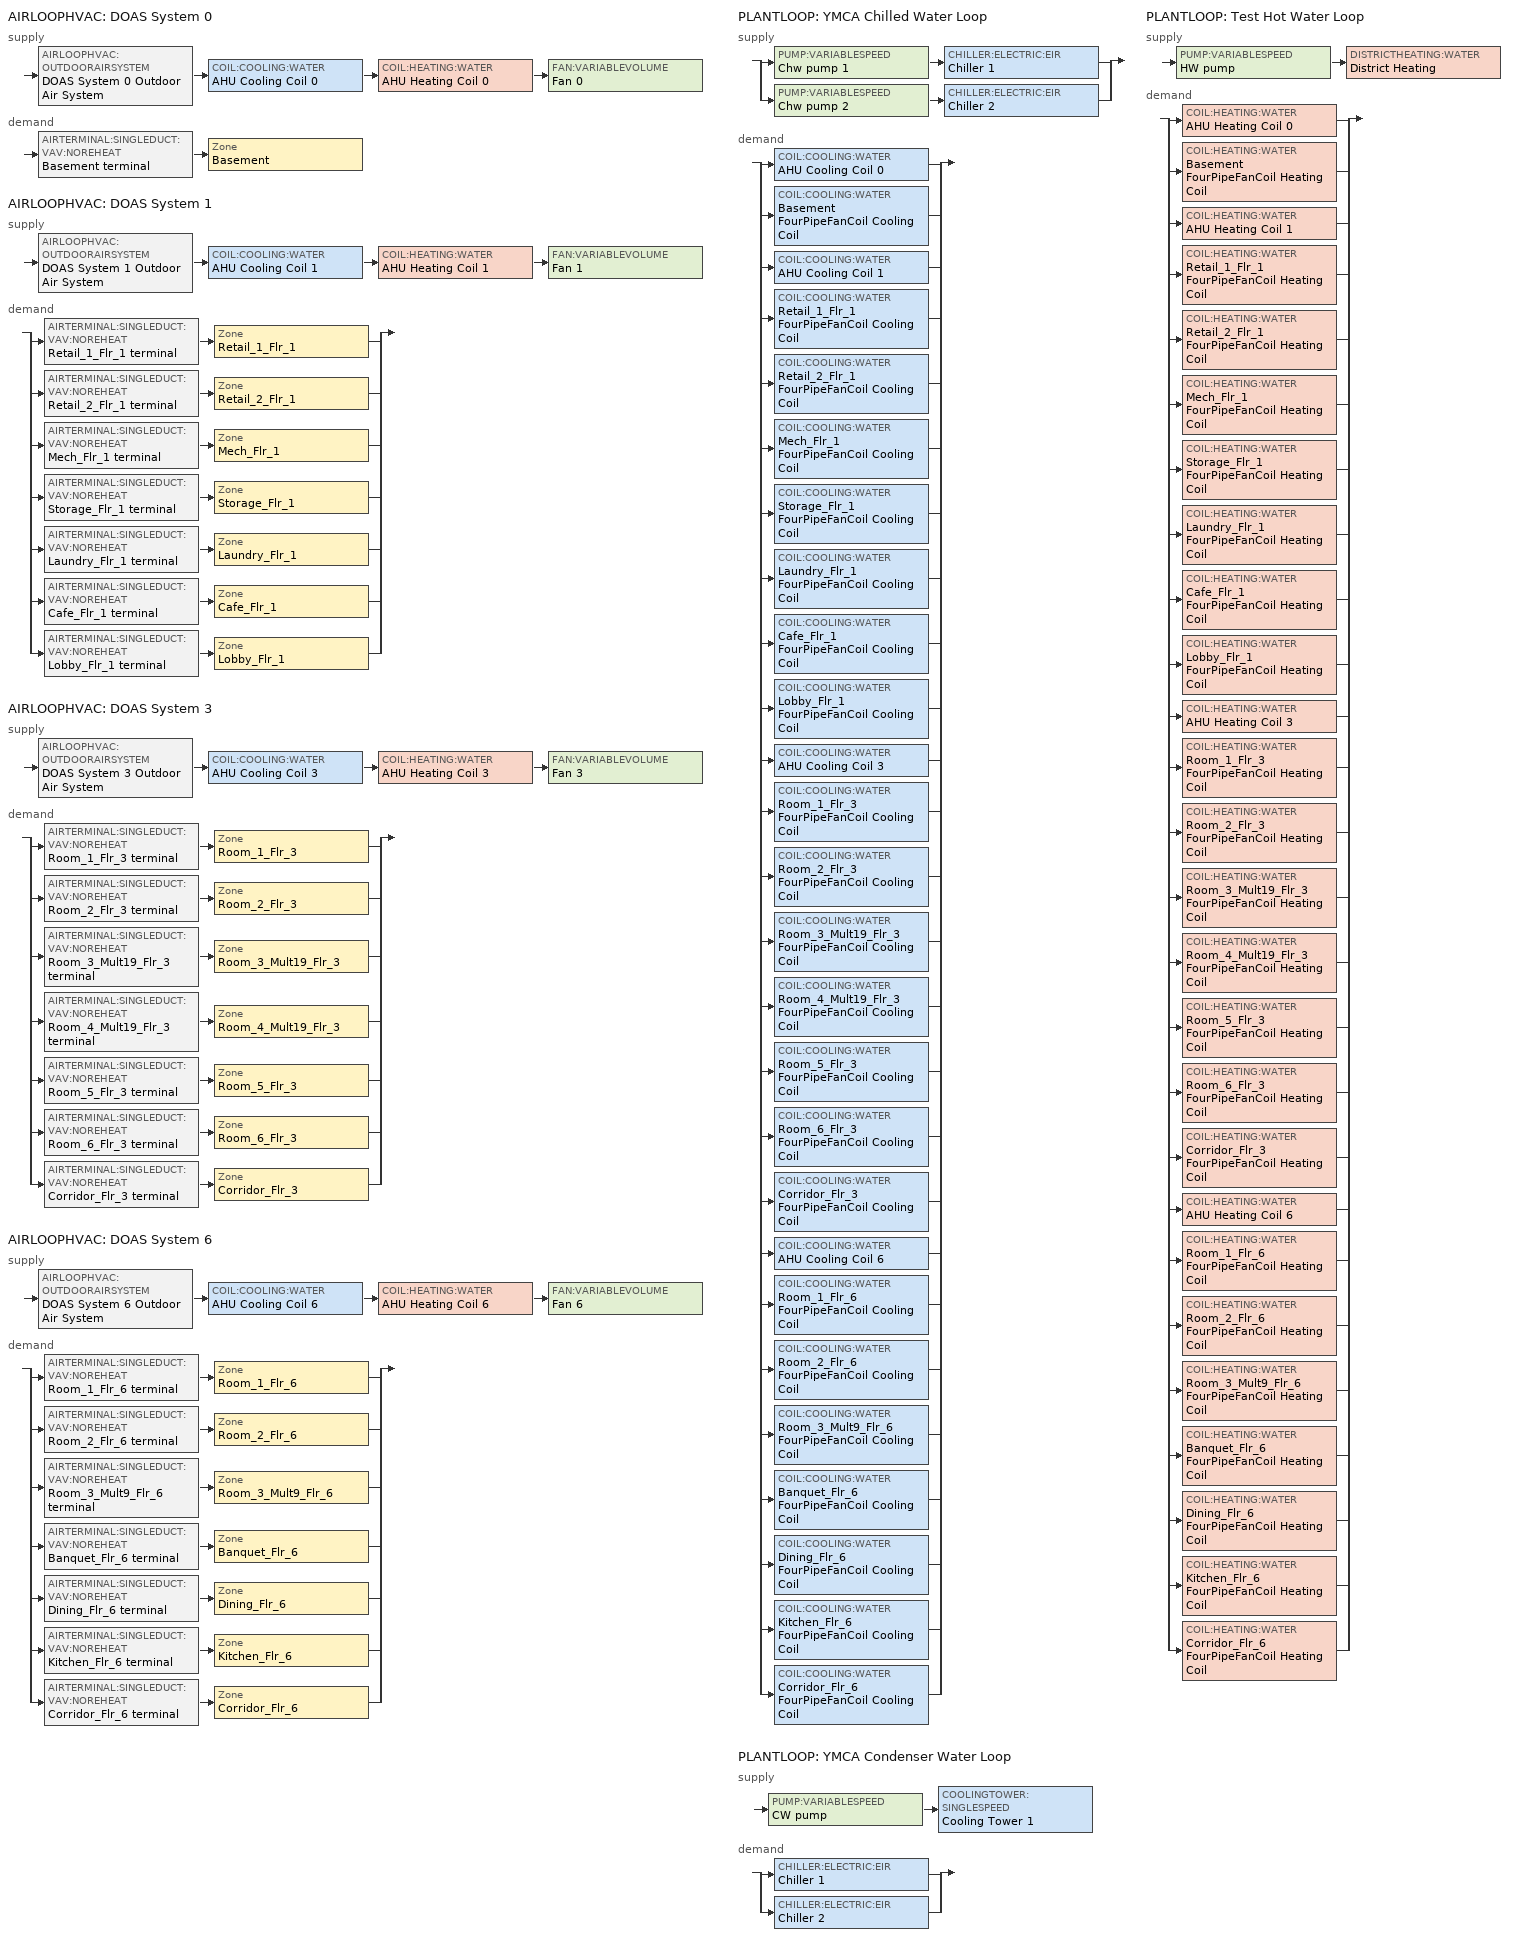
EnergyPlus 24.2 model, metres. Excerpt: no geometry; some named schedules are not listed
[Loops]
AIRLOOPHVAC 'DOAS System 0'
 supply: AIRLOOPHVAC:OUTDOORAIRSYSTEM 'DOAS System 0 Outdoor Air System' > COIL:COOLING:WATER 'AHU Cooling Coil 0' > COIL:HEATING:WATER 'AHU Heating Coil 0' > FAN:VARIABLEVOLUME 'Fan 0'
 demand: AIRTERMINAL:SINGLEDUCT:VAV:NOREHEAT 'Basement terminal' > Zone 'Basement'
AIRLOOPHVAC 'DOAS System 1'
 supply: AIRLOOPHVAC:OUTDOORAIRSYSTEM 'DOAS System 1 Outdoor Air System' > COIL:COOLING:WATER 'AHU Cooling Coil 1' > COIL:HEATING:WATER 'AHU Heating Coil 1' > FAN:VARIABLEVOLUME 'Fan 1'
 demand: split
  | AIRTERMINAL:SINGLEDUCT:VAV:NOREHEAT 'Retail_1_Flr_1 terminal' > Zone 'Retail_1_Flr_1'
  | AIRTERMINAL:SINGLEDUCT:VAV:NOREHEAT 'Retail_2_Flr_1 terminal' > Zone 'Retail_2_Flr_1'
  | AIRTERMINAL:SINGLEDUCT:VAV:NOREHEAT 'Mech_Flr_1 terminal' > Zone 'Mech_Flr_1'
  | AIRTERMINAL:SINGLEDUCT:VAV:NOREHEAT 'Storage_Flr_1 terminal' > Zone 'Storage_Flr_1'
  | AIRTERMINAL:SINGLEDUCT:VAV:NOREHEAT 'Laundry_Flr_1 terminal' > Zone 'Laundry_Flr_1'
  | AIRTERMINAL:SINGLEDUCT:VAV:NOREHEAT 'Cafe_Flr_1 terminal' > Zone 'Cafe_Flr_1'
  | AIRTERMINAL:SINGLEDUCT:VAV:NOREHEAT 'Lobby_Flr_1 terminal' > Zone 'Lobby_Flr_1'
AIRLOOPHVAC 'DOAS System 3'
 supply: AIRLOOPHVAC:OUTDOORAIRSYSTEM 'DOAS System 3 Outdoor Air System' > COIL:COOLING:WATER 'AHU Cooling Coil 3' > COIL:HEATING:WATER 'AHU Heating Coil 3' > FAN:VARIABLEVOLUME 'Fan 3'
 demand: split
  | AIRTERMINAL:SINGLEDUCT:VAV:NOREHEAT 'Room_1_Flr_3 terminal' > Zone 'Room_1_Flr_3'
  | AIRTERMINAL:SINGLEDUCT:VAV:NOREHEAT 'Room_2_Flr_3 terminal' > Zone 'Room_2_Flr_3'
  | AIRTERMINAL:SINGLEDUCT:VAV:NOREHEAT 'Room_3_Mult19_Flr_3 terminal' > Zone 'Room_3_Mult19_Flr_3'
  | AIRTERMINAL:SINGLEDUCT:VAV:NOREHEAT 'Room_4_Mult19_Flr_3 terminal' > Zone 'Room_4_Mult19_Flr_3'
  | AIRTERMINAL:SINGLEDUCT:VAV:NOREHEAT 'Room_5_Flr_3 terminal' > Zone 'Room_5_Flr_3'
  | AIRTERMINAL:SINGLEDUCT:VAV:NOREHEAT 'Room_6_Flr_3 terminal' > Zone 'Room_6_Flr_3'
  | AIRTERMINAL:SINGLEDUCT:VAV:NOREHEAT 'Corridor_Flr_3 terminal' > Zone 'Corridor_Flr_3'
AIRLOOPHVAC 'DOAS System 6'
 supply: AIRLOOPHVAC:OUTDOORAIRSYSTEM 'DOAS System 6 Outdoor Air System' > COIL:COOLING:WATER 'AHU Cooling Coil 6' > COIL:HEATING:WATER 'AHU Heating Coil 6' > FAN:VARIABLEVOLUME 'Fan 6'
 demand: split
  | AIRTERMINAL:SINGLEDUCT:VAV:NOREHEAT 'Room_1_Flr_6 terminal' > Zone 'Room_1_Flr_6'
  | AIRTERMINAL:SINGLEDUCT:VAV:NOREHEAT 'Room_2_Flr_6 terminal' > Zone 'Room_2_Flr_6'
  | AIRTERMINAL:SINGLEDUCT:VAV:NOREHEAT 'Room_3_Mult9_Flr_6 terminal' > Zone 'Room_3_Mult9_Flr_6'
  | AIRTERMINAL:SINGLEDUCT:VAV:NOREHEAT 'Banquet_Flr_6 terminal' > Zone 'Banquet_Flr_6'
  | AIRTERMINAL:SINGLEDUCT:VAV:NOREHEAT 'Dining_Flr_6 terminal' > Zone 'Dining_Flr_6'
  | AIRTERMINAL:SINGLEDUCT:VAV:NOREHEAT 'Kitchen_Flr_6 terminal' > Zone 'Kitchen_Flr_6'
  | AIRTERMINAL:SINGLEDUCT:VAV:NOREHEAT 'Corridor_Flr_6 terminal' > Zone 'Corridor_Flr_6'
PLANTLOOP 'YMCA Chilled Water Loop'
 supply: split
  | PUMP:VARIABLESPEED 'Chw pump 1' > CHILLER:ELECTRIC:EIR 'Chiller 1'
  | PUMP:VARIABLESPEED 'Chw pump 2' > CHILLER:ELECTRIC:EIR 'Chiller 2'
 demand: split
  | COIL:COOLING:WATER 'AHU Cooling Coil 0'
  | COIL:COOLING:WATER 'Basement FourPipeFanCoil Cooling Coil'
  | COIL:COOLING:WATER 'AHU Cooling Coil 1'
  | COIL:COOLING:WATER 'Retail_1_Flr_1 FourPipeFanCoil Cooling Coil'
  | COIL:COOLING:WATER 'Retail_2_Flr_1 FourPipeFanCoil Cooling Coil'
  | COIL:COOLING:WATER 'Mech_Flr_1 FourPipeFanCoil Cooling Coil'
  | COIL:COOLING:WATER 'Storage_Flr_1 FourPipeFanCoil Cooling Coil'
  | COIL:COOLING:WATER 'Laundry_Flr_1 FourPipeFanCoil Cooling Coil'
  | COIL:COOLING:WATER 'Cafe_Flr_1 FourPipeFanCoil Cooling Coil'
  | COIL:COOLING:WATER 'Lobby_Flr_1 FourPipeFanCoil Cooling Coil'
  | COIL:COOLING:WATER 'AHU Cooling Coil 3'
  | COIL:COOLING:WATER 'Room_1_Flr_3 FourPipeFanCoil Cooling Coil'
  | COIL:COOLING:WATER 'Room_2_Flr_3 FourPipeFanCoil Cooling Coil'
  | COIL:COOLING:WATER 'Room_3_Mult19_Flr_3 FourPipeFanCoil Cooling Coil'
  | COIL:COOLING:WATER 'Room_4_Mult19_Flr_3 FourPipeFanCoil Cooling Coil'
  | COIL:COOLING:WATER 'Room_5_Flr_3 FourPipeFanCoil Cooling Coil'
  | COIL:COOLING:WATER 'Room_6_Flr_3 FourPipeFanCoil Cooling Coil'
  | COIL:COOLING:WATER 'Corridor_Flr_3 FourPipeFanCoil Cooling Coil'
  | COIL:COOLING:WATER 'AHU Cooling Coil 6'
  | COIL:COOLING:WATER 'Room_1_Flr_6 FourPipeFanCoil Cooling Coil'
  | COIL:COOLING:WATER 'Room_2_Flr_6 FourPipeFanCoil Cooling Coil'
  | COIL:COOLING:WATER 'Room_3_Mult9_Flr_6 FourPipeFanCoil Cooling Coil'
  | COIL:COOLING:WATER 'Banquet_Flr_6 FourPipeFanCoil Cooling Coil'
  | COIL:COOLING:WATER 'Dining_Flr_6 FourPipeFanCoil Cooling Coil'
  | COIL:COOLING:WATER 'Kitchen_Flr_6 FourPipeFanCoil Cooling Coil'
  | COIL:COOLING:WATER 'Corridor_Flr_6 FourPipeFanCoil Cooling Coil'
PLANTLOOP 'YMCA Condenser Water Loop'
 supply: PUMP:VARIABLESPEED 'CW pump' > COOLINGTOWER:SINGLESPEED 'Cooling Tower 1'
 demand: split
  | CHILLER:ELECTRIC:EIR 'Chiller 1'
  | CHILLER:ELECTRIC:EIR 'Chiller 2'
PLANTLOOP 'Test Hot Water Loop'
 supply: PUMP:VARIABLESPEED 'HW pump' > DISTRICTHEATING:WATER 'District Heating'
 demand: split
  | COIL:HEATING:WATER 'AHU Heating Coil 0'
  | COIL:HEATING:WATER 'Basement FourPipeFanCoil Heating Coil'
  | COIL:HEATING:WATER 'AHU Heating Coil 1'
  | COIL:HEATING:WATER 'Retail_1_Flr_1 FourPipeFanCoil Heating Coil'
  | COIL:HEATING:WATER 'Retail_2_Flr_1 FourPipeFanCoil Heating Coil'
  | COIL:HEATING:WATER 'Mech_Flr_1 FourPipeFanCoil Heating Coil'
  | COIL:HEATING:WATER 'Storage_Flr_1 FourPipeFanCoil Heating Coil'
  | COIL:HEATING:WATER 'Laundry_Flr_1 FourPipeFanCoil Heating Coil'
  | COIL:HEATING:WATER 'Cafe_Flr_1 FourPipeFanCoil Heating Coil'
  | COIL:HEATING:WATER 'Lobby_Flr_1 FourPipeFanCoil Heating Coil'
  | COIL:HEATING:WATER 'AHU Heating Coil 3'
  | COIL:HEATING:WATER 'Room_1_Flr_3 FourPipeFanCoil Heating Coil'
  | COIL:HEATING:WATER 'Room_2_Flr_3 FourPipeFanCoil Heating Coil'
  | COIL:HEATING:WATER 'Room_3_Mult19_Flr_3 FourPipeFanCoil Heating Coil'
  | COIL:HEATING:WATER 'Room_4_Mult19_Flr_3 FourPipeFanCoil Heating Coil'
  | COIL:HEATING:WATER 'Room_5_Flr_3 FourPipeFanCoil Heating Coil'
  | COIL:HEATING:WATER 'Room_6_Flr_3 FourPipeFanCoil Heating Coil'
  | COIL:HEATING:WATER 'Corridor_Flr_3 FourPipeFanCoil Heating Coil'
  | COIL:HEATING:WATER 'AHU Heating Coil 6'
  | COIL:HEATING:WATER 'Room_1_Flr_6 FourPipeFanCoil Heating Coil'
  | COIL:HEATING:WATER 'Room_2_Flr_6 FourPipeFanCoil Heating Coil'
  | COIL:HEATING:WATER 'Room_3_Mult9_Flr_6 FourPipeFanCoil Heating Coil'
  | COIL:HEATING:WATER 'Banquet_Flr_6 FourPipeFanCoil Heating Coil'
  | COIL:HEATING:WATER 'Dining_Flr_6 FourPipeFanCoil Heating Coil'
  | COIL:HEATING:WATER 'Kitchen_Flr_6 FourPipeFanCoil Heating Coil'
  | COIL:HEATING:WATER 'Corridor_Flr_6 FourPipeFanCoil Heating Coil'
[DesignSpecification:OutdoorAir]
Name | Outdoor Air Method | Outdoor Air Flow per Zone Floor Area | Outdoor Air Flow per Person
SZ DSOA Basement | Flow/Area | 0.0004318
SZ DSOA Retail_1_Flr_1 | Flow/Area | 0.0011811
SZ DSOA Retail_2_Flr_1 | Sum | 0.000609599 | 0.00353961
SZ DSOA Mech_Flr_1; SZ DSOA Laundry_Flr_1 | Flow/Area | 0
SZ DSOA Storage_Flr_1 | Flow/Area | 0.000609599
SZ DSOA Cafe_Flr_1 | Sum | 0.000914399 | 0.00353961
SZ DSOA Lobby_Flr_1 | Flow/Area | 0.0014478
SZ DSOA Corridor_Flr_3; SZ DSOA Corridor_Flr_6 | Flow/Area | 0.0003048
SZ DSOA Banquet_Flr_6; SZ DSOA Dining_Flr_6 | Flow/Area | 0.0035814
SZ DSOA Kitchen_Flr_6 | Flow/Area | 0.003556
SZ DSOA Room_1_Flr_3; SZ DSOA Room_2_Flr_3; SZ DSOA Room_5_Flr_3; SZ DSOA Room_6_Flr_3; SZ DSOA Room_1_Flr_6; SZ DSOA Room_2_Flr_6 | Flow/Area | 0.000395514
SZ DSOA Room_3_Mult19_Flr_3; SZ DSOA Room_4_Mult19_Flr_3; SZ DSOA Room_3_Mult9_Flr_6 | Flow/Area | 0.000449118
[DesignSpecification:ZoneAirDistribution] Zone Air Distribution Effectiveness in Cooling Mode=1; Zone Air Distribution Effectiveness in Heating Mode=1
Name | Minimum Zone Ventilation Efficiency
VAV_Zone_AirDistribution | 0.6
CM DSZAD Building
[Sizing:Zone] Zone Cooling Design Supply Air Temperature Input Method=SupplyAirTemperature; Zone Cooling Design Supply Air Temperature=12.8; Zone Heating Design Supply Air Temperature Input Method=SupplyAirTemperature; Zone Heating Design Supply Air Temperature=40; Zone Cooling Design Supply Air Humidity Ratio=0.0085; Zone Heating Design Supply Air Humidity Ratio=0.008; Cooling Design Air Flow Rate=0; Cooling Minimum Air Flow Fraction=0; Heating Design Air Flow Method=DesignDay; Heating Design Air Flow Rate=0; Account for Dedicated Outdoor Air System=Yes; Dedicated Outdoor Air System Control Strategy=NeutralSupplyAir; Dedicated Outdoor Air Low Setpoint Temperature for Design=21.1; Dedicated Outdoor Air High Setpoint Temperature for Design=23.9; Zone Load Sizing Method=Sensible Load Only No Latent Load; Zone Latent Cooling Design Supply Air Humidity Ratio Input Method=HumidityRatioDifference; Zone Cooling Design Supply Air Humidity Ratio Difference=0.005; Zone Latent Heating Design Supply Air Humidity Ratio Input Method=HumidityRatioDifference; Zone Humidification Design Supply Air Humidity Ratio Difference=0.005
Name | Design Specification Outdoor Air Object | Cooling Design Air Flow Method | Design Specification Zone Air Distribution Object | Cooling Minimum Air Flow
Basement | SZ DSOA Basement | DesignDay | VAV_Zone_AirDistribution
Retail_1_Flr_1 | SZ DSOA Retail_1_Flr_1 | DesignDay | VAV_Zone_AirDistribution
Retail_2_Flr_1 | SZ DSOA Retail_2_Flr_1 | DesignDay | VAV_Zone_AirDistribution
Mech_Flr_1 | SZ DSOA Mech_Flr_1 | DesignDay | VAV_Zone_AirDistribution
Storage_Flr_1 | SZ DSOA Storage_Flr_1 | DesignDay | VAV_Zone_AirDistribution
Laundry_Flr_1 | SZ DSOA Laundry_Flr_1 | DesignDayWithLimit | VAV_Zone_AirDistribution | 0
Cafe_Flr_1 | SZ DSOA Cafe_Flr_1 | DesignDay | VAV_Zone_AirDistribution
Lobby_Flr_1 | SZ DSOA Lobby_Flr_1 | DesignDay | VAV_Zone_AirDistribution
Corridor_Flr_3 | SZ DSOA Corridor_Flr_3 | DesignDay | VAV_Zone_AirDistribution
Corridor_Flr_6 | SZ DSOA Corridor_Flr_6 | DesignDay | VAV_Zone_AirDistribution
Banquet_Flr_6 | SZ DSOA Banquet_Flr_6 | DesignDay | VAV_Zone_AirDistribution
Dining_Flr_6 | SZ DSOA Dining_Flr_6 | DesignDay | VAV_Zone_AirDistribution
Kitchen_Flr_6 | SZ DSOA Kitchen_Flr_6 | DesignDayWithLimit | VAV_Zone_AirDistribution | 0.141584
Room_1_Flr_3 | SZ DSOA Room_1_Flr_3 | DesignDay
Room_2_Flr_3 | SZ DSOA Room_2_Flr_3 | DesignDay
Room_3_Mult19_Flr_3 | SZ DSOA Room_3_Mult19_Flr_3 | DesignDay
Room_4_Mult19_Flr_3 | SZ DSOA Room_4_Mult19_Flr_3 | DesignDay
Room_5_Flr_3 | SZ DSOA Room_5_Flr_3 | DesignDay
Room_6_Flr_3 | SZ DSOA Room_6_Flr_3 | DesignDay
Room_1_Flr_6 | SZ DSOA Room_1_Flr_6 | DesignDay
Room_2_Flr_6 | SZ DSOA Room_2_Flr_6 | DesignDay
Room_3_Mult9_Flr_6 | SZ DSOA Room_3_Mult9_Flr_6 | DesignDay
[SIZING:SYSTEM] Type of Load to Size On=VentilationRequirement; Design Outdoor Air Flow Rate=Autosize; Central Heating Maximum System Air Flow Ratio=Autosize; Preheat Design Temperature=7; Preheat Design Humidity Ratio=0.008; Precool Design Temperature=12.8; Precool Design Humidity Ratio=0.008; Central Cooling Design Supply Air Temperature=12.8; Central Heating Design Supply Air Temperature=12.8; Type of Zone Sum to Use=NonCoincident; 100 Outdoor Air in Cooling=Yes; 100 Outdoor Air in Heating=Yes; Central Cooling Design Supply Air Humidity Ratio=0.0085; Central Heating Design Supply Air Humidity Ratio=0.008; Cooling Supply Air Flow Rate Method=DesignDay; Cooling Supply Air Flow Rate=0; Cooling Supply Air Flow Rate Per Floor Area=0.00996765; Cooling Fraction of Autosized Cooling Supply Air Flow Rate=1; Cooling Supply Air Flow Rate Per Unit Cooling Capacity=3.94755e-05; Heating Supply Air Flow Rate Method=DesignDay; Heating Supply Air Flow Rate=0; Heating Supply Air Flow Rate Per Floor Area=0.00996765; Heating Fraction of Autosized Heating Supply Air Flow Rate=1; Heating Fraction of Autosized Cooling Supply Air Flow Rate=1; Heating Supply Air Flow Rate Per Unit Heating Capacity=3.15882e-05; System Outdoor Air Method=ZoneSum; Zone Maximum Outdoor Air Fraction=1; Cooling Design Capacity Method=CoolingDesignCapacity; Cooling Design Capacity=Autosize; Cooling Design Capacity Per Floor Area=234.7; Fraction of Autosized Cooling Design Capacity=1; Heating Design Capacity Method=HeatingDesignCapacity; Heating Design Capacity=Autosize; Heating Design Capacity Per Floor Area=157; Fraction of Autosized Heating Design Capacity=1; Central Cooling Capacity Control Method=OnOff; Occupant Diversity=autosize
DOAS System 0; DOAS System 1; DOAS System 3; DOAS System 6
[SIZING:PLANT] Sizing Option=NonCoincident; Zone Timesteps in Averaging Window=1; Coincident Sizing Factor Mode=None
Name | Loop Type | Design Loop Exit Temperature | Loop Design Temperature Difference
YMCA Chilled Water Loop | Cooling | 7 | 6
YMCA Condenser Water Loop | Condenser | 30 | 15
Test Hot Water Loop | Heating | 50 | 50
[ZoneControl:Thermostat] Control Type Schedule=Dual Zone Control Type Sched
Name | Zone or ZoneList | Control 1
Basement Thermostat | Basement | Basement Dual SP Control
Retail_1_Flr_1 Thermostat | Retail_1_Flr_1 | Retail_1_Flr_1 Dual SP Control
Retail_2_Flr_1 Thermostat | Retail_2_Flr_1 | Retail_2_Flr_1 Dual SP Control
Mech_Flr_1 Thermostat | Mech_Flr_1 | Mech_Flr_1 Dual SP Control
Storage_Flr_1 Thermostat | Storage_Flr_1 | Storage_Flr_1 Dual SP Control
Laundry_Flr_1 Thermostat | Laundry_Flr_1 | Laundry_Flr_1 Dual SP Control
Cafe_Flr_1 Thermostat | Cafe_Flr_1 | Cafe_Flr_1 Dual SP Control
Lobby_Flr_1 Thermostat | Lobby_Flr_1 | Lobby_Flr_1 Dual SP Control
Corridor_Flr_3 Thermostat | Corridor_Flr_3 | Corridor_Flr_3 Dual SP Control
Corridor_Flr_6 Thermostat | Corridor_Flr_6 | Corridor_Flr_6 Dual SP Control
Banquet_Flr_6 Thermostat | Banquet_Flr_6 | Banquet_Flr_6 Dual SP Control
Dining_Flr_6 Thermostat | Dining_Flr_6 | Dining_Flr_6 Dual SP Control
Kitchen_Flr_6 Thermostat | Kitchen_Flr_6 | Kitchen_Flr_6 Dual SP Control
Room_1_Flr_3 Thermostat | Room_1_Flr_3 | S OccGuestRoom Thermostat Dual SP Control
Room_2_Flr_3 Thermostat | Room_2_Flr_3 | N OccGuestRoom Thermostat Dual SP Control
Room_3_Mult19_Flr_3 Thermostat | Room_3_Mult19_Flr_3 | VacGuestRoom Thermostat Dual SP Control
Room_4_Mult19_Flr_3 Thermostat | Room_4_Mult19_Flr_3 | N OccGuestRoom Thermostat Dual SP Control
Room_5_Flr_3 Thermostat | Room_5_Flr_3 | S OccGuestRoom Thermostat Dual SP Control
Room_6_Flr_3 Thermostat | Room_6_Flr_3 | N OccGuestRoom Thermostat Dual SP Control
Room_1_Flr_6 Thermostat | Room_1_Flr_6 | S OccGuestRoom Thermostat Dual SP Control
Room_2_Flr_6 Thermostat | Room_2_Flr_6 | N OccGuestRoom Thermostat Dual SP Control
Room_3_Mult9_Flr_6 Thermostat | Room_3_Mult9_Flr_6 | S OccGuestRoom Thermostat Dual SP Control
[ThermostatSetpoint:DualSetpoint]
Name | Heating Setpoint Temperature Schedule | Cooling Setpoint Temperature Schedule
VacGuestRoom Thermostat Dual SP Control | VacGuestRoom_HtgSP_Sch | VacGuestRoom_ClgSP_Sch
S OccGuestRoom Thermostat Dual SP Control | OBCReset_S_OccGuestRoom_HtgSP_Sch_20min | OBCReset_S_OccGuestRoom_ClgSP_Sch_20min
N OccGuestRoom Thermostat Dual SP Control | OBCReset_N_OccGuestRoom_HtgSP_Sch_20min | OBCReset_N_OccGuestRoom_ClgSP_Sch_20min
Basement Dual SP Control; Retail_1_Flr_1 Dual SP Control; Retail_2_Flr_1 Dual SP Control; Mech_Flr_1 Dual SP Control; Storage_Flr_1 Dual SP Control; Laundry_Flr_1 Dual SP Control; Cafe_Flr_1 Dual SP Control; Lobby_Flr_1 Dual SP Control; Corridor_Flr_3 Dual SP Control; Corridor_Flr_6 Dual SP Control; Banquet_Flr_6 Dual SP Control; Dining_Flr_6 Dual SP Control; Kitchen_Flr_6 Dual SP Control | HTGSETP_SCH | CLGSETP_SCH
[ZONEHVAC:FOURPIPEFANCOIL] Availability Schedule=Always On Discrete hvac_library; Capacity Control Method=ConstantFanVariableFlow; Maximum Supply Air Flow Rate=Autosize; Low Speed Supply Air Flow Ratio=0.33; Medium Speed Supply Air Flow Ratio=0.66; Maximum Outdoor Air Flow Rate=Autosize; Maximum Cold Water Flow Rate=Autosize; Minimum Cold Water Flow Rate=0; Cooling Convergence Tolerance=0.001; Maximum Hot Water Flow Rate=Autosize; Minimum Hot Water Flow Rate=0; Heating Convergence Tolerance=0.001; Minimum Supply Air Temperature in Cooling Mode=Autosize; Maximum Supply Air Temperature in Heating Mode=Autosize
Name | Supply Air Fan | Cooling Coil | Heating Coil
Basement FourPipeFanCoil | Basement FourPipeFanCoil Const Speed Fan | Basement FourPipeFanCoil Cooling Coil | Basement FourPipeFanCoil Heating Coil
Retail_1_Flr_1 FourPipeFanCoil | Retail_1_Flr_1 FourPipeFanCoil Const Speed Fan | Retail_1_Flr_1 FourPipeFanCoil Cooling Coil | Retail_1_Flr_1 FourPipeFanCoil Heating Coil
Retail_2_Flr_1 FourPipeFanCoil | Retail_2_Flr_1 FourPipeFanCoil Const Speed Fan | Retail_2_Flr_1 FourPipeFanCoil Cooling Coil | Retail_2_Flr_1 FourPipeFanCoil Heating Coil
Mech_Flr_1 FourPipeFanCoil | Mech_Flr_1 FourPipeFanCoil Const Speed Fan | Mech_Flr_1 FourPipeFanCoil Cooling Coil | Mech_Flr_1 FourPipeFanCoil Heating Coil
Storage_Flr_1 FourPipeFanCoil | Storage_Flr_1 FourPipeFanCoil Const Speed Fan | Storage_Flr_1 FourPipeFanCoil Cooling Coil | Storage_Flr_1 FourPipeFanCoil Heating Coil
Laundry_Flr_1 FourPipeFanCoil | Laundry_Flr_1 FourPipeFanCoil Const Speed Fan | Laundry_Flr_1 FourPipeFanCoil Cooling Coil | Laundry_Flr_1 FourPipeFanCoil Heating Coil
Cafe_Flr_1 FourPipeFanCoil | Cafe_Flr_1 FourPipeFanCoil Const Speed Fan | Cafe_Flr_1 FourPipeFanCoil Cooling Coil | Cafe_Flr_1 FourPipeFanCoil Heating Coil
Lobby_Flr_1 FourPipeFanCoil | Lobby_Flr_1 FourPipeFanCoil Const Speed Fan | Lobby_Flr_1 FourPipeFanCoil Cooling Coil | Lobby_Flr_1 FourPipeFanCoil Heating Coil
Room_1_Flr_3 FourPipeFanCoil | Room_1_Flr_3 FourPipeFanCoil Const Speed Fan | Room_1_Flr_3 FourPipeFanCoil Cooling Coil | Room_1_Flr_3 FourPipeFanCoil Heating Coil
Room_2_Flr_3 FourPipeFanCoil | Room_2_Flr_3 FourPipeFanCoil Const Speed Fan | Room_2_Flr_3 FourPipeFanCoil Cooling Coil | Room_2_Flr_3 FourPipeFanCoil Heating Coil
Room_3_Mult19_Flr_3 FourPipeFanCoil | Room_3_Mult19_Flr_3 FourPipeFanCoil Const Speed Fan | Room_3_Mult19_Flr_3 FourPipeFanCoil Cooling Coil | Room_3_Mult19_Flr_3 FourPipeFanCoil Heating Coil
Room_4_Mult19_Flr_3 FourPipeFanCoil | Room_4_Mult19_Flr_3 FourPipeFanCoil Const Speed Fan | Room_4_Mult19_Flr_3 FourPipeFanCoil Cooling Coil | Room_4_Mult19_Flr_3 FourPipeFanCoil Heating Coil
Room_5_Flr_3 FourPipeFanCoil | Room_5_Flr_3 FourPipeFanCoil Const Speed Fan | Room_5_Flr_3 FourPipeFanCoil Cooling Coil | Room_5_Flr_3 FourPipeFanCoil Heating Coil
Room_6_Flr_3 FourPipeFanCoil | Room_6_Flr_3 FourPipeFanCoil Const Speed Fan | Room_6_Flr_3 FourPipeFanCoil Cooling Coil | Room_6_Flr_3 FourPipeFanCoil Heating Coil
Corridor_Flr_3 FourPipeFanCoil | Corridor_Flr_3 FourPipeFanCoil Const Speed Fan | Corridor_Flr_3 FourPipeFanCoil Cooling Coil | Corridor_Flr_3 FourPipeFanCoil Heating Coil
Room_1_Flr_6 FourPipeFanCoil | Room_1_Flr_6 FourPipeFanCoil Const Speed Fan | Room_1_Flr_6 FourPipeFanCoil Cooling Coil | Room_1_Flr_6 FourPipeFanCoil Heating Coil
Room_2_Flr_6 FourPipeFanCoil | Room_2_Flr_6 FourPipeFanCoil Const Speed Fan | Room_2_Flr_6 FourPipeFanCoil Cooling Coil | Room_2_Flr_6 FourPipeFanCoil Heating Coil
Room_3_Mult9_Flr_6 FourPipeFanCoil | Room_3_Mult9_Flr_6 FourPipeFanCoil Const Speed Fan | Room_3_Mult9_Flr_6 FourPipeFanCoil Cooling Coil | Room_3_Mult9_Flr_6 FourPipeFanCoil Heating Coil
Banquet_Flr_6 FourPipeFanCoil | Banquet_Flr_6 FourPipeFanCoil Const Speed Fan | Banquet_Flr_6 FourPipeFanCoil Cooling Coil | Banquet_Flr_6 FourPipeFanCoil Heating Coil
Dining_Flr_6 FourPipeFanCoil | Dining_Flr_6 FourPipeFanCoil Const Speed Fan | Dining_Flr_6 FourPipeFanCoil Cooling Coil | Dining_Flr_6 FourPipeFanCoil Heating Coil
Kitchen_Flr_6 FourPipeFanCoil | Kitchen_Flr_6 FourPipeFanCoil Const Speed Fan | Kitchen_Flr_6 FourPipeFanCoil Cooling Coil | Kitchen_Flr_6 FourPipeFanCoil Heating Coil
Corridor_Flr_6 FourPipeFanCoil | Corridor_Flr_6 FourPipeFanCoil Const Speed Fan | Corridor_Flr_6 FourPipeFanCoil Cooling Coil | Corridor_Flr_6 FourPipeFanCoil Heating Coil
[AIRTERMINAL:SINGLEDUCT:VAV:NOREHEAT] Availability Schedule=Always On Discrete hvac_library; Maximum Air Flow Rate=Autosize; Zone Minimum Air Flow Input Method=Constant; Constant Minimum Air Flow Fraction=0.3; Fixed Minimum Air Flow Rate=autosize
Basement terminal; Retail_1_Flr_1 terminal; Retail_2_Flr_1 terminal; Mech_Flr_1 terminal; Storage_Flr_1 terminal; Laundry_Flr_1 terminal; Cafe_Flr_1 terminal; Lobby_Flr_1 terminal; Room_1_Flr_3 terminal; Room_2_Flr_3 terminal; Room_3_Mult19_Flr_3 terminal; Room_4_Mult19_Flr_3 terminal; Room_5_Flr_3 terminal; Room_6_Flr_3 terminal; Corridor_Flr_3 terminal; Room_1_Flr_6 terminal; Room_2_Flr_6 terminal; Room_3_Mult9_Flr_6 terminal; Banquet_Flr_6 terminal; Dining_Flr_6 terminal; Kitchen_Flr_6 terminal; Corridor_Flr_6 terminal
[Zone equipment]
Basement: Basement terminal, Basement FourPipeFanCoil
Retail_1_Flr_1: Retail_1_Flr_1 terminal, Retail_1_Flr_1 FourPipeFanCoil
Retail_2_Flr_1: Retail_2_Flr_1 terminal, Retail_2_Flr_1 FourPipeFanCoil
Mech_Flr_1: Mech_Flr_1 terminal, Mech_Flr_1 FourPipeFanCoil
Storage_Flr_1: Storage_Flr_1 terminal, Storage_Flr_1 FourPipeFanCoil
Laundry_Flr_1: Laundry_Flr_1 terminal, Laundry_Flr_1 FourPipeFanCoil
Cafe_Flr_1: Cafe_Flr_1 terminal, Cafe_Flr_1 FourPipeFanCoil
Lobby_Flr_1: Lobby_Flr_1 terminal, Lobby_Flr_1 FourPipeFanCoil
Room_1_Flr_3: Room_1_Flr_3 terminal, Room_1_Flr_3 FourPipeFanCoil
Room_2_Flr_3: Room_2_Flr_3 terminal, Room_2_Flr_3 FourPipeFanCoil
Room_3_Mult19_Flr_3: Room_3_Mult19_Flr_3 terminal, Room_3_Mult19_Flr_3 FourPipeFanCoil
Room_4_Mult19_Flr_3: Room_4_Mult19_Flr_3 terminal, Room_4_Mult19_Flr_3 FourPipeFanCoil
Room_5_Flr_3: Room_5_Flr_3 terminal, Room_5_Flr_3 FourPipeFanCoil
Room_6_Flr_3: Room_6_Flr_3 terminal, Room_6_Flr_3 FourPipeFanCoil
Corridor_Flr_3: Corridor_Flr_3 terminal, Corridor_Flr_3 FourPipeFanCoil
Room_1_Flr_6: Room_1_Flr_6 terminal, Room_1_Flr_6 FourPipeFanCoil
Room_2_Flr_6: Room_2_Flr_6 terminal, Room_2_Flr_6 FourPipeFanCoil
Room_3_Mult9_Flr_6: Room_3_Mult9_Flr_6 terminal, Room_3_Mult9_Flr_6 FourPipeFanCoil
Banquet_Flr_6: Banquet_Flr_6 terminal, Banquet_Flr_6 FourPipeFanCoil
Dining_Flr_6: Dining_Flr_6 terminal, Dining_Flr_6 FourPipeFanCoil
Kitchen_Flr_6: Kitchen_Flr_6 terminal, Kitchen_Flr_6 FourPipeFanCoil
Corridor_Flr_6: Corridor_Flr_6 terminal, Corridor_Flr_6 FourPipeFanCoil
[FAN:CONSTANTVOLUME] Availability Schedule=Always On Discrete hvac_library; Fan Total Efficiency=0.6; Pressure Rise=500; Maximum Flow Rate=Autosize; Motor Efficiency=0.93; Motor In Airstream Fraction=1; EndUse Subcategory=General
Basement FourPipeFanCoil Const Speed Fan; Retail_1_Flr_1 FourPipeFanCoil Const Speed Fan; Retail_2_Flr_1 FourPipeFanCoil Const Speed Fan; Mech_Flr_1 FourPipeFanCoil Const Speed Fan; Storage_Flr_1 FourPipeFanCoil Const Speed Fan; Laundry_Flr_1 FourPipeFanCoil Const Speed Fan; Cafe_Flr_1 FourPipeFanCoil Const Speed Fan; Lobby_Flr_1 FourPipeFanCoil Const Speed Fan; Room_1_Flr_3 FourPipeFanCoil Const Speed Fan; Room_2_Flr_3 FourPipeFanCoil Const Speed Fan; Room_3_Mult19_Flr_3 FourPipeFanCoil Const Speed Fan; Room_4_Mult19_Flr_3 FourPipeFanCoil Const Speed Fan; Room_5_Flr_3 FourPipeFanCoil Const Speed Fan; Room_6_Flr_3 FourPipeFanCoil Const Speed Fan; Corridor_Flr_3 FourPipeFanCoil Const Speed Fan; Room_1_Flr_6 FourPipeFanCoil Const Speed Fan; Room_2_Flr_6 FourPipeFanCoil Const Speed Fan; Room_3_Mult9_Flr_6 FourPipeFanCoil Const Speed Fan; Banquet_Flr_6 FourPipeFanCoil Const Speed Fan; Dining_Flr_6 FourPipeFanCoil Const Speed Fan; Kitchen_Flr_6 FourPipeFanCoil Const Speed Fan; Corridor_Flr_6 FourPipeFanCoil Const Speed Fan
[FAN:VARIABLEVOLUME] Availability Schedule=Always On Discrete hvac_library; Fan Total Efficiency=0.6; Pressure Rise=500; Maximum Flow Rate=Autosize; Fan Power Minimum Flow Rate Input Method=FixedFlowRate; Fan Power Minimum Flow Fraction=0; Fan Power Minimum Air Flow Rate=0; Motor Efficiency=0.93; Motor In Airstream Fraction=1; Fan Power Coefficient 1=0.0013; Fan Power Coefficient 2=0.147; Fan Power Coefficient 3=0.9506; Fan Power Coefficient 4=-0.0998; Fan Power Coefficient 5=0; EndUse Subcategory=General
Fan 0; Fan 1; Fan 3; Fan 6
[COIL:COOLING:WATER] Availability Schedule=Always On Discrete hvac_library; Design Water Flow Rate=Autosize; Design Air Flow Rate=Autosize; Design Inlet Water Temperature=Autosize; Design Inlet Air Temperature=Autosize; Design Outlet Air Temperature=Autosize; Design Inlet Air Humidity Ratio=Autosize; Design Outlet Air Humidity Ratio=Autosize; Type of Analysis=SimpleAnalysis; Heat Exchanger Configuration=CrossFlow
AHU Cooling Coil 0; Basement FourPipeFanCoil Cooling Coil; AHU Cooling Coil 1; Retail_1_Flr_1 FourPipeFanCoil Cooling Coil; Retail_2_Flr_1 FourPipeFanCoil Cooling Coil; Mech_Flr_1 FourPipeFanCoil Cooling Coil; Storage_Flr_1 FourPipeFanCoil Cooling Coil; Laundry_Flr_1 FourPipeFanCoil Cooling Coil; Cafe_Flr_1 FourPipeFanCoil Cooling Coil; Lobby_Flr_1 FourPipeFanCoil Cooling Coil; AHU Cooling Coil 3; Room_1_Flr_3 FourPipeFanCoil Cooling Coil; Room_2_Flr_3 FourPipeFanCoil Cooling Coil; Room_3_Mult19_Flr_3 FourPipeFanCoil Cooling Coil; Room_4_Mult19_Flr_3 FourPipeFanCoil Cooling Coil; Room_5_Flr_3 FourPipeFanCoil Cooling Coil; Room_6_Flr_3 FourPipeFanCoil Cooling Coil; Corridor_Flr_3 FourPipeFanCoil Cooling Coil; AHU Cooling Coil 6; Room_1_Flr_6 FourPipeFanCoil Cooling Coil; Room_2_Flr_6 FourPipeFanCoil Cooling Coil; Room_3_Mult9_Flr_6 FourPipeFanCoil Cooling Coil; Banquet_Flr_6 FourPipeFanCoil Cooling Coil; Dining_Flr_6 FourPipeFanCoil Cooling Coil; Kitchen_Flr_6 FourPipeFanCoil Cooling Coil; Corridor_Flr_6 FourPipeFanCoil Cooling Coil
[COIL:HEATING:WATER] Availability Schedule=Always On Discrete hvac_library; UFactor Times Area Value=Autosize; Maximum Water Flow Rate=Autosize; Performance Input Method=UFactorTimesAreaAndDesignWaterFlowRate; Rated Capacity=Autosize; Rated Inlet Water Temperature=60; Rated Inlet Air Temperature=16.6; Rated Outlet Water Temperature=40; Rated Outlet Air Temperature=32.2; Rated Ratio for Air and Water Convection=0.5; Design Water Temperature Difference=20
AHU Heating Coil 0; Basement FourPipeFanCoil Heating Coil; AHU Heating Coil 1; Retail_1_Flr_1 FourPipeFanCoil Heating Coil; Retail_2_Flr_1 FourPipeFanCoil Heating Coil; Mech_Flr_1 FourPipeFanCoil Heating Coil; Storage_Flr_1 FourPipeFanCoil Heating Coil; Laundry_Flr_1 FourPipeFanCoil Heating Coil; Cafe_Flr_1 FourPipeFanCoil Heating Coil; Lobby_Flr_1 FourPipeFanCoil Heating Coil; AHU Heating Coil 3; Room_1_Flr_3 FourPipeFanCoil Heating Coil; Room_2_Flr_3 FourPipeFanCoil Heating Coil; Room_3_Mult19_Flr_3 FourPipeFanCoil Heating Coil; Room_4_Mult19_Flr_3 FourPipeFanCoil Heating Coil; Room_5_Flr_3 FourPipeFanCoil Heating Coil; Room_6_Flr_3 FourPipeFanCoil Heating Coil; Corridor_Flr_3 FourPipeFanCoil Heating Coil; AHU Heating Coil 6; Room_1_Flr_6 FourPipeFanCoil Heating Coil; Room_2_Flr_6 FourPipeFanCoil Heating Coil; Room_3_Mult9_Flr_6 FourPipeFanCoil Heating Coil; Banquet_Flr_6 FourPipeFanCoil Heating Coil; Dining_Flr_6 FourPipeFanCoil Heating Coil; Kitchen_Flr_6 FourPipeFanCoil Heating Coil; Corridor_Flr_6 FourPipeFanCoil Heating Coil
[CONTROLLER:WATERCOIL] Actuator Variable=Flow; Controller Convergence Tolerance=autosize; Maximum Actuated Flow=autosize; Minimum Actuated Flow=0
Name | Control Variable | Action
AHU Cooling Coil 0 Controller; AHU Cooling Coil 1 Controller; AHU Cooling Coil 3 Controller; AHU Cooling Coil 6 Controller | HumidityRatio | Reverse
AHU Heating Coil 0 Controller; AHU Heating Coil 1 Controller; AHU Heating Coil 3 Controller; AHU Heating Coil 6 Controller | Temperature | Normal
[CONTROLLER:OUTDOORAIR] Minimum Outdoor Air Flow Rate=0; Maximum Outdoor Air Flow Rate=Autosize; Economizer Control Type=NoEconomizer; Economizer Control Action Type=ModulateFlow; Economizer Maximum Limit DryBulb Temperature=28; Economizer Maximum Limit Enthalpy=64000; Economizer Minimum Limit DryBulb Temperature=-100; Lockout Type=NoLockout; Minimum Limit Type=FixedMinimum; High Humidity Control=No; High Humidity Outdoor Air Flow Ratio=1; Control High Indoor Humidity Based on Outdoor Humidity Ratio=Yes; Heat Recovery Bypass Control Type=BypassWhenWithinEconomizerLimits; Economizer Operation Staging=InterlockedWithMechanicalCooling
DOAS System 0 Outdoor Air System Controller; DOAS System 1 Outdoor Air System Controller; DOAS System 3 Outdoor Air System Controller; DOAS System 6 Outdoor Air System Controller
[Controller:MechanicalVentilation]
VAV WITH REHEAT_DCV: Availability Schedule=ALWAYS_ON; Demand Controlled Ventilation=Yes; System Outdoor Air Method=Standard62.1VentilationRateProcedure; Zone or ZoneList 1=Basement; Design Specification Outdoor Air Object Name 1=SZ DSOA Basement; Design Specification Zone Air Distribution Object Name 1=CM DSZAD Building; Zone or ZoneList 2=Retail_1_Flr_1; Design Specification Outdoor Air Object Name 2=SZ DSOA Retail_1_Flr_1; Design Specification Zone Air Distribution Object Name 2=CM DSZAD Building; Zone or ZoneList 3=Retail_2_Flr_1; Design Specification Outdoor Air Object Name 3=SZ DSOA Retail_2_Flr_1; Design Specification Zone Air Distribution Object Name 3=CM DSZAD Building; Zone or ZoneList 4=Mech_Flr_1; Design Specification Outdoor Air Object Name 4=SZ DSOA Mech_Flr_1; Design Specification Zone Air Distribution Object Name 4=CM DSZAD Building; Zone or ZoneList 5=Storage_Flr_1; Design Specification Outdoor Air Object Name 5=SZ DSOA Storage_Flr_1; Design Specification Zone Air Distribution Object Name 5=CM DSZAD Building; Zone or ZoneList 6=Laundry_Flr_1; Design Specification Outdoor Air Object Name 6=SZ DSOA Laundry_Flr_1; Design Specification Zone Air Distribution Object Name 6=CM DSZAD Building; Zone or ZoneList 7=Cafe_Flr_1; Design Specification Outdoor Air Object Name 7=SZ DSOA Cafe_Flr_1; Design Specification Zone Air Distribution Object Name 7=CM DSZAD Building; Zone or ZoneList 8=Lobby_Flr_1; Design Specification Outdoor Air Object Name 8=SZ DSOA Lobby_Flr_1; Design Specification Zone Air Distribution Object Name 8=CM DSZAD Building; Zone or ZoneList 9=Corridor_Flr_3; Design Specification Outdoor Air Object Name 9=SZ DSOA Corridor_Flr_3; Design Specification Zone Air Distribution Object Name 9=CM DSZAD Building; Zone or ZoneList 10=Corridor_Flr_6; Design Specification Outdoor Air Object Name 10=SZ DSOA Corridor_Flr_6; Design Specification Zone Air Distribution Object Name 10=CM DSZAD Building; Zone or ZoneList 11=Banquet_Flr_6; Design Specification Outdoor Air Object Name 11=SZ DSOA Banquet_Flr_6; Design Specification Zone Air Distribution Object Name 11=CM DSZAD Building; Zone or ZoneList 12=Dining_Flr_6; Design Specification Outdoor Air Object Name 12=SZ DSOA Dining_Flr_6; Design Specification Zone Air Distribution Object Name 12=CM DSZAD Building; Zone or ZoneList 13=Kitchen_Flr_6; Design Specification Outdoor Air Object Name 13=SZ DSOA Kitchen_Flr_6; Design Specification Zone Air Distribution Object Name 13=CM DSZAD Building
[AIRLOOPHVAC] Design Supply Air Flow Rate=AutoSize; Design Return Air Flow Fraction of Supply Air Flow=1
DOAS System 0; DOAS System 1; DOAS System 3; DOAS System 6
[PUMP:VARIABLESPEED] Motor Efficiency=0.9; Fraction of Motor Inefficiencies to Fluid Stream=0; Coefficient 1 of the Part Load Performance Curve=0.103; Coefficient 2 of the Part Load Performance Curve=-0.04; Coefficient 3 of the Part Load Performance Curve=0.767; Coefficient 4 of the Part Load Performance Curve=0.1679; Design Minimum Flow Rate=0; Pump Control Type=Intermittent; Skin Loss Radiative Fraction=0.5; Design Power Sizing Method=PowerPerFlowPerPressure; Design Electric Power per Unit Flow Rate=348701.1; Design Shaft Power per Unit Flow Rate per Unit Head=1.28205; Design Minimum Flow Rate Fraction=0; EndUse Subcategory=General
Name | Design Maximum Flow Rate | Design Pump Head | Design Power Consumption
Chw pump 1; Chw pump 2 | 0.02139 | 196082.7 | 7500
CW pump; HW pump | Autosize | 179352 | Autosize
[CHILLER:ELECTRIC:EIR] Reference Capacity=562696.4; Reference COP=6.5; Reference Leaving Chilled Water Temperature=6; Reference Entering Condenser Fluid Temperature=29; Reference Chilled Water Flow Rate=Autosize; Reference Condenser Fluid Flow Rate=Autosize; Minimum Part Load Ratio=0.1; Maximum Part Load Ratio=1; Optimum Part Load Ratio=1; Minimum Unloading Ratio=0.2; Condenser Type=WaterCooled; Condenser Fan Power Ratio=0; Fraction of Compressor Electric Consumption Rejected by Condenser=1; Leaving Chilled Water Lower Temperature Limit=2; Chiller Flow Mode=LeavingSetpointModulated; Design Heat Recovery Water Flow Rate=0; Sizing Factor=1; Basin Heater Capacity=0; Basin Heater Setpoint Temperature=10; Condenser Heat Recovery Relative Capacity Fraction=1; EndUse Subcategory=General; Condenser Flow Control=ConstantFlow; Thermosiphon Minimum Temperature Difference=0
Name | Cooling Capacity Function of Temperature Curve | Electric Input to Cooling Output Ratio Function of Temperature Curve | Electric Input to Cooling Output Ratio Function of Part Load Ratio Curve
Chiller 1 | Chiller 1 CoolingCapTempCurve_ASHRAE90.1 | Chiller 1 CoolingEIRRatioTempCurve_ASHRAE90.1 | Chiller 1 CoolingEIRRatioPLRCurve_ASHRAE90.1
Chiller 2 | Chiller 2 CoolingCapTempCurve_ASHRAE90.1 | Chiller 2 CoolingEIRRatioTempCurve_ASHRAE90.1 | Chiller 2 CoolingEIRRatioPLRCurve_ASHRAE90.1
[DISTRICTHEATING:WATER]
District Heating: Nominal Capacity=Autosize
[COOLINGTOWER:SINGLESPEED]
Cooling Tower 1: Design Water Flow Rate=Autosize; Design Air Flow Rate=Autosize; Design Fan Power=Autosize; Design UFactor Times Area Value=Autosize; Free Convection Regime Air Flow Rate=Autosize; Free Convection Regime Air Flow Rate Sizing Factor=0.1; Free Convection Regime UFactor Times Area Value=Autosize; Free Convection UFactor Times Area Value Sizing Factor=0.1; Performance Input Method=UFactorTimesAreaAndDesignWaterFlowRate; Heat Rejection Capacity and Nominal Capacity Sizing Ratio=1.25; Free Convection Capacity=0; Free Convection Nominal Capacity Sizing Factor=0.1; Design Inlet Air DryBulb Temperature=35; Design Inlet Air WetBulb Temperature=25.6; Design Approach Temperature=Autosize; Design Range Temperature=Autosize; Basin Heater Capacity=0; Basin Heater Setpoint Temperature=2; Evaporation Loss Mode=LossFactor; Evaporation Loss Factor=0.2; Drift Loss Percent=0.008; Blowdown Calculation Mode=ConcentrationRatio; Blowdown Concentration Ratio=3; Capacity Control=FanCycling; Number of Cells=1; Cell Control=MinimalCell; Cell Minimum Water Flow Rate Fraction=0.33; Cell Maximum Water Flow Rate Fraction=2.5; Sizing Factor=1; EndUse Subcategory=General
[PLANTLOOP] Fluid Type=Water; Maximum Loop Temperature=100; Minimum Loop Temperature=0; Maximum Loop Flow Rate=Autosize; Minimum Loop Flow Rate=0; Plant Loop Volume=Autocalculate; Load Distribution Scheme=Optimal; Plant Loop Demand Calculation Scheme=SingleSetpoint; Common Pipe Simulation=None; Pressure Simulation Type=None; Loop Circulation Time=2
Name | Plant Equipment Operation Scheme
YMCA Chilled Water Loop | YMCA Chilled Water Loop Operation Schemes
YMCA Condenser Water Loop | YMCA Condenser Water Loop Operation Schemes
Test Hot Water Loop | Test Hot Water Loop Operation Schemes
[PLANTEQUIPMENTLIST]
YMCA Chilled Water Loop Equipment List: Chiller 1, Chiller 2
YMCA Condenser Water Loop Equipment List: Cooling Tower 1
Test Hot Water Loop Equipment List: District Heating
[PLANTEQUIPMENTOPERATION:COOLINGLOAD] Load Range 1 Lower Limit=0; Load Range 1 Upper Limit=1000000000
Name | Range 1 Equipment List
YMCA Chilled Water Loop Cooling Operation Scheme | YMCA Chilled Water Loop Equipment List
YMCA Condenser Water Loop Cooling Operation Scheme | YMCA Condenser Water Loop Equipment List
[PLANTEQUIPMENTOPERATION:HEATINGLOAD]
Test Hot Water Loop Heating Operation Scheme: Load Range 1 Lower Limit=0; Load Range 1 Upper Limit=1000000000; Range 1 Equipment List=Test Hot Water Loop Equipment List
[PLANTEQUIPMENTOPERATIONSCHEMES] Control Scheme 1 Schedule=Always On Discrete
Name | Control Scheme 1
YMCA Chilled Water Loop Operation Schemes | YMCA Chilled Water Loop Cooling Operation Scheme
YMCA Condenser Water Loop Operation Schemes | YMCA Condenser Water Loop Cooling Operation Scheme
Test Hot Water Loop Operation Schemes | Test Hot Water Loop Heating Operation Scheme
[EnergyManagementSystem:Sensor] OutputVariable or OutputMeter=Zone Ventilation Standard Density Volume Flow Rate
Name | OutputVariable or OutputMeter Index Key
S_Sliding_Door_Ventilation_Sensor | ROOM_3_MULT19_FLR_3
N_Sliding_Door_Ventilation_Sensor | ROOM_4_MULT19_FLR_3
[EnergyManagementSystem:Program]
Door_Switch_Enabled_Thermostat_Reset_Program_N_LivingUnit: IF (N_Sliding_Door_Ventilation_Sensor > 0); SET timesteps_after_doorshut_north = 0; SET N_LivingUnit_CLGSETP_Actuator = 32.22; SET N_LivingUnit_HTGSETP_Actuator = 12.78; ELSEIF N_LivingUnit_CLGSETP_Actuator > 24.4; SET timesteps_after_doorshut_north = timesteps_after_doorshut_north + 1; IF timesteps_after_doorshut_north == 1; SET N_LivingUnit_CLGSETP_Actuator = 30; SET N_LivingUnit_HTGSETP_Actuator = 14; ELSEIF timesteps_after_doorshut_north == 2; SET N_LivingUnit_CLGSETP_Actuator = 28; SET N_LivingUnit_HTGSETP_Actuator = 16; ELSEIF timesteps_after_doorshut_north == 3; SET N_LivingUnit_CLGSETP_Actuator = 26; SET N_LivingUnit_HTGSETP_Actuator = 18; ELSEIF timesteps_after_doorshut_north == 4; SET N_LivingUnit_CLGSETP_Actuator = 25; SET N_LivingUnit_HTGSETP_Actuator = 20; SET N_LivingUnit_CLGSETP_Actuator = null; SET N_LivingUnit_HTGSETP_Actuator = null; ENDIF; ELSE; SET timesteps_after_doorshut_north = 0; SET N_LivingUnit_CLGSETP_Actuator = null; SET N_LivingUnit_HTGSETP_Actuator = null; ENDIF
[EnergyManagementSystem:GlobalVariable]
Wired_LTG
timesteps_after_doorshut_south
timesteps_after_doorshut_north
BoilerType; CapRated; EtRated; PLRx; Ecx; SkinLossRate
[EnergyManagementSystem:OutputVariable] Update Frequency=ZoneTimeStep
Name | EMS Variable | Type of Data in Variable | Units
Wired_LTG | Wired_LTG | Summed | J
timesteps_after_doorshut_south | timesteps_after_doorshut_south | Averaged
timesteps_after_doorshut_north | timesteps_after_doorshut_north | Averaged
[AVAILABILITYMANAGER:SCHEDULED] Schedule=Always On Discrete
DOAS System 0 Availability Manager; DOAS System 1 Availability Manager; DOAS System 3 Availability Manager; DOAS System 6 Availability Manager
[SETPOINTMANAGER:SCHEDULED] Control Variable=Temperature
Name | Schedule | Setpoint Node or NodeList
AHU Setpoint Manager 0 | AHU Setpoint Manager 0 Schedule | DOAS System 0 Supply Outlet Node
AHU Setpoint Manager Dehum 0 | AHU Setpoint Manager Dehum 0 Schedule | AHU Cooling Coil 0_air_outlet
AHU Setpoint Manager 1 | AHU Setpoint Manager 1 Schedule | DOAS System 1 Supply Outlet Node
AHU Setpoint Manager Dehum 1 | AHU Setpoint Manager Dehum 1 Schedule | AHU Cooling Coil 1_air_outlet
AHU Setpoint Manager 3 | AHU Setpoint Manager 3 Schedule | DOAS System 3 Supply Outlet Node
AHU Setpoint Manager Dehum 3 | AHU Setpoint Manager Dehum 3 Schedule | AHU Cooling Coil 3_air_outlet
AHU Setpoint Manager 6 | AHU Setpoint Manager 6 Schedule | DOAS System 6 Supply Outlet Node
AHU Setpoint Manager Dehum 6 | AHU Setpoint Manager Dehum 6 Schedule | AHU Cooling Coil 6_air_outlet
Chilled Water Temp SPM | Chw Temp Schedule | YMCA Chilled Water Loop Supply Outlet
Hot Water Temperature | Hot Water Temperature Schedule | Test Hot Water Loop Supply Outlet
[SETPOINTMANAGER:MIXEDAIR] Control Variable=Temperature
Name | Setpoint Node or NodeList
DOAS System 0 Outdoor Air System Controller mixed_air SPM | DOAS System 0 Outdoor Air System Controller mixed_air
AHU Cooling Coil 0_air_outlet SPM | AHU Cooling Coil 0_air_outlet
Fan 0 air inlet SPM | Fan 0 air inlet
DOAS System 1 Outdoor Air System Controller mixed_air SPM | DOAS System 1 Outdoor Air System Controller mixed_air
AHU Cooling Coil 1_air_outlet SPM | AHU Cooling Coil 1_air_outlet
Fan 1 air inlet SPM | Fan 1 air inlet
DOAS System 3 Outdoor Air System Controller mixed_air SPM | DOAS System 3 Outdoor Air System Controller mixed_air
AHU Cooling Coil 3_air_outlet SPM | AHU Cooling Coil 3_air_outlet
Fan 3 air inlet SPM | Fan 3 air inlet
DOAS System 6 Outdoor Air System Controller mixed_air SPM | DOAS System 6 Outdoor Air System Controller mixed_air
AHU Cooling Coil 6_air_outlet SPM | AHU Cooling Coil 6_air_outlet
Fan 6 air inlet SPM | Fan 6 air inlet
[SETPOINTMANAGER:FOLLOWOUTDOORAIRTEMPERATURE]
Condenser Water Temperature: Control Variable=Temperature; Reference Temperature Type=OutdoorAirWetBulb; Offset Temperature Difference=2.77778; Maximum Setpoint Temperature=32.2222; Minimum Setpoint Temperature=21.1111; Setpoint Node or NodeList=YMCA Condenser Water Loop Supply Outlet
[Generator:PVWatts]
PV_module: PVWatts Version=5; DC System Capacity=41465.2; Module Type=Premium; Array Type=FixedOpenRack; System Losses=0.113; Array Geometry Type=TiltAzimuth; Tilt Angle=0; Azimuth Angle=180
[ElectricLoadCenter:Inverter:PVWatts]
PV_Inverter: DC to AC Size Ratio=1.2; Inverter Efficiency=0.96
[ElectricLoadCenter:Generators]
PV_Generator: Generator 1=PV_module; Generator 1 Rated Electric Power Output=41465.2; Generator 1 Availability Schedule=PV_SCH
[Schedule:Compact]
ALWAYS_ON: Through: 12/31, For: AllDays, Until: 24:00, 1
HTGSETP_SCH: Through: 12/31, For: AllDays, Until: 24:00, 21
CLGSETP_SCH: Through: 12/31, For: AllDays, Until: 24:00, 24
VacGuestRoom_HtgSP_Sch: Through: 12/31, For: SummerDesignDay WinterDesignDay, Until: 24:00, 21.111, For: AllOtherDays, Until: 24:00, 15.556
VacGuestRoom_ClgSP_Sch: Through: 12/31, For: SummerDesignDay WinterDesignDay, Until: 24:00, 21.111, For: AllOtherDays, Until: 24:00, 26.667
OBCReset_S_OccGuestRoom_HtgSP_Sch_20min; OBCReset_N_OccGuestRoom_HtgSP_Sch_20min: Through: 12/31, For: SummerDesignDay WinterDesignDay, Until: 24:00, 21.111, For: AllOtherDays, Until: 7:50, 21.111, Until: 9:00, 18.889, Until: 10:50, 21.111, Until: 16:10, 18.889, Until: 17:50, 21.111, Until: 19:00, 18.889, Until: 24:00, 21.111
OBCReset_S_OccGuestRoom_ClgSP_Sch_20min; OBCReset_N_OccGuestRoom_ClgSP_Sch_20min: Through: 12/31, For: SummerDesignDay WinterDesignDay, Until: 24:00, 21.111, For: AllOtherDays, Until: 7:50, 21.111, Until: 9:00, 23.333, Until: 10:50, 21.111, Until: 16:10, 23.333, Until: 17:50, 21.111, Until: 19:00, 23.333, Until: 24:00, 21.111
Dual Zone Control Type Sched: Through: 12/31, For: AllDays, Until: 24:00, 4
[SCHEDULE:COMPACT]
Always On Discrete; Always On Discrete hvac_library: Through: 12/31, For: AllDays, Until: 24:00, 1
AHU Setpoint Manager 0 Schedule; AHU Setpoint Manager 1 Schedule; AHU Setpoint Manager 3 Schedule; AHU Setpoint Manager 6 Schedule: Through: 12/31, For: AllDays, Until: 24:00, 12.8
AHU Setpoint Manager Dehum 0 Schedule; AHU Setpoint Manager Dehum 1 Schedule; AHU Setpoint Manager Dehum 3 Schedule; AHU Setpoint Manager Dehum 6 Schedule: Through: 12/31, For: AllDays, Until: 24:00, 0.008
Chw Temp Schedule: Through: 12/31, For: AllDays, Until: 18:00, 8, Until: 24:00, 8.5
Hot Water Temperature Schedule: Through: 12/31, For: AllDays, Until: 24:00, 60
[CURVE:QUADRATIC] Coefficient1 Constant=0.222903; Coefficient2 x=0.313387; Coefficient3 x2=0.46371; Minimum Value of x=0; Maximum Value of x=1; Input Unit Type for X=Dimensionless; Output Unit Type=Dimensionless
Chiller 1 CoolingEIRRatioPLRCurve_ASHRAE90.1; Chiller 2 CoolingEIRRatioPLRCurve_ASHRAE90.1
[CURVE:BIQUADRATIC] Minimum Value of x=5; Maximum Value of x=10; Minimum Value of y=24; Maximum Value of y=35; Input Unit Type for X=Temperature; Input Unit Type for Y=Temperature; Output Unit Type=Dimensionless
Name | Coefficient1 Constant | Coefficient2 x | Coefficient3 x2 | Coefficient4 y | Coefficient5 y2 | Coefficient6 xy
Chiller 1 CoolingCapTempCurve_ASHRAE90.1; Chiller 2 CoolingCapTempCurve_ASHRAE90.1 | 0.258 | 0.0389 | -0.000217 | 0.0469 | -0.000943 | -0.000343
Chiller 1 CoolingEIRRatioTempCurve_ASHRAE90.1; Chiller 2 CoolingEIRRatioTempCurve_ASHRAE90.1 | 0.934 | -0.0582 | 0.0045 | 0.00243 | 0.000486 | -0.00122
